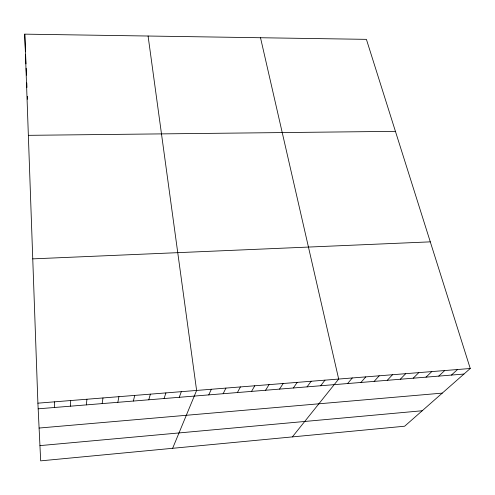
<?xml version="1.0" encoding="UTF-8"?>
<svg xmlns="http://www.w3.org/2000/svg" width="495" height="495" viewBox="0 0 495 495"><rect width="100%" height="100%" fill="white"/><g stroke="black" fill="none" stroke-linecap="round" stroke-linejoin="round"><path stroke-width="0.74" d="M54.37 407.496L54.376 401.853M70.432 406.185L70.717 400.542M86.365 404.885L86.922 399.242M102.168 403.592L102.985 397.955M117.835 402.311L118.918 396.674M133.378 401.043L134.72 395.406M148.791 399.787L150.387 394.15M164.08 398.537L165.924 392.906M179.24 397.299L181.331 391.669M172.637 448.297L196.614 390.444L148.085 36.024M208.766 394.886L211.328 389.268M223.14 393.717L225.924 388.092M237.396 392.554L240.409 386.935M251.547 391.397L254.776 385.784M265.586 390.252L269.033 384.64M279.52 389.113L283.177 383.507M293.349 387.981L297.217 382.381M307.067 386.861L311.145 381.261M320.686 385.754L324.961 380.154M292.372 436.899L338.679 379.052L260.512 37.738M347.614 383.551L352.285 377.963M360.929 382.462L365.793 376.881M374.14 381.385L379.195 375.804M387.257 380.315L392.498 374.74M400.276 379.25L405.702 373.682M413.195 378.199L418.807 372.63M426.022 377.147L431.807 371.584M438.756 376.107L444.72 370.551M451.397 375.08L457.529 369.524M470.25 368.503L404.656 426.214L40.677 460.857L37.898 403.171L24.75 34.143L366.405 39.352L470.25 368.503L37.898 403.171M39.94 445.624L422.229 410.751M39.093 428.045L442.276 393.11M38.171 408.821L463.945 374.053M32.757 258.866L430.291 241.857M28.357 135.333L395.431 131.348M24.75 34.143L25.474 51.573M25.598 54.499L25.988 63.917M26.167 68.254L26.458 75.172M26.78 82.906L26.965 87.436M27.336 96.358L27.46 99.278"/></g></svg>
